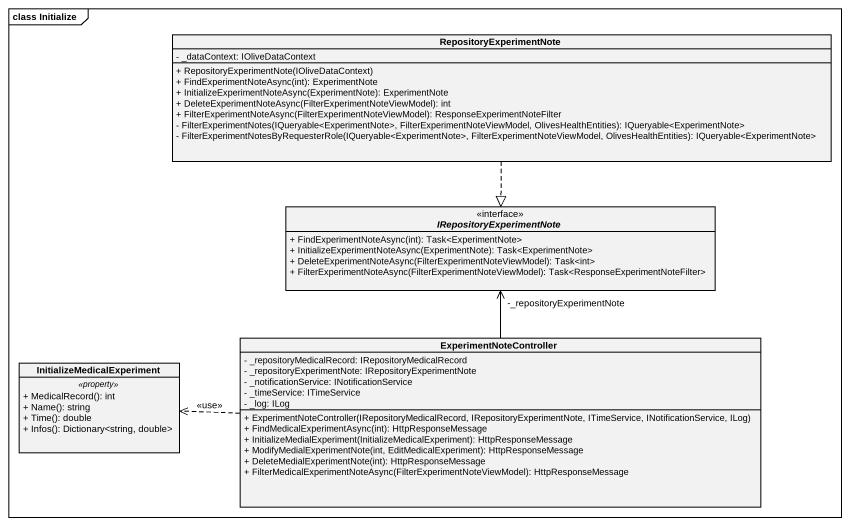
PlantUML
@startuml
mainframe class Initialize
hide circle
hide empty members
skinparam classAttributeIconSize 0
class RepositoryExperimentNote {
  - _dataContext: IOliveDataContext
  + RepositoryExperimentNote(IOliveDataContext)
  + FindExperimentNoteAsync(int): ExperimentNote
  + InitializeExperimentNoteAsync(ExperimentNote): ExperimentNote
  + DeleteExperimentNoteAsync(FilterExperimentNoteViewModel): int
  + FilterExperimentNoteAsync(FilterExperimentNoteViewModel): ResponseExperimentNoteFilter
  - FilterExperimentNotes(IQueryable<ExperimentNote>, FilterExperimentNoteViewModel, OlivesHealthEntities): IQueryable<ExperimentNote>
  - FilterExperimentNotesByRequesterRole(IQueryable<ExperimentNote>, FilterExperimentNoteViewModel, OlivesHealthEntities): IQueryable<ExperimentNote>
}
interface IRepositoryExperimentNote {
  + FindExperimentNoteAsync(int): Task<ExperimentNote>
  + InitializeExperimentNoteAsync(ExperimentNote): Task<ExperimentNote>
  + DeleteExperimentNoteAsync(FilterExperimentNoteViewModel): Task<int>
  + FilterExperimentNoteAsync(FilterExperimentNoteViewModel): Task<ResponseExperimentNoteFilter>
}
class InitializeMedicalExperiment {
  .. <<property>> ..
  + MedicalRecord(): int
  + Name(): string
  + Time(): double
  + Infos(): Dictionary<string, double>
}
class ExperimentNoteController {
  - _repositoryMedicalRecord: IRepositoryMedicalRecord
  - _repositoryExperimentNote: IRepositoryExperimentNote
  - _notificationService: INotificationService
  - _timeService: ITimeService
  - _log: ILog
  + ExperimentNoteController(IRepositoryMedicalRecord, IRepositoryExperimentNote, ITimeService, INotificationService, ILog)
  + FindMedicalExperimentAsync(int): HttpResponseMessage
  + InitializeMedialExperiment(InitializeMedicalExperiment): HttpResponseMessage
  + ModifyMedialExperimentNote(int, EditMedicalExperiment): HttpResponseMessage
  + DeleteMedialExperimentNote(int): HttpResponseMessage
  + FilterMedicalExperimentNoteAsync(FilterExperimentNoteViewModel): HttpResponseMessage
}
RepositoryExperimentNote ..|> IRepositoryExperimentNote
ExperimentNoteController -up-> "-_repositoryExperimentNote" IRepositoryExperimentNote
ExperimentNoteController .left.> InitializeMedicalExperiment : <<use>>
@enduml
